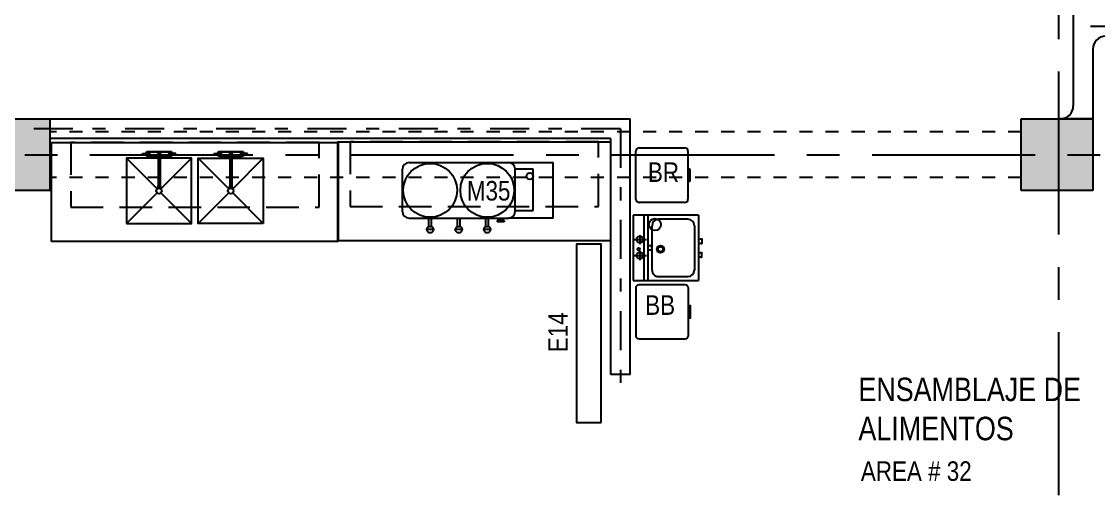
# Model space of a CAD drawing. Extents: x -28 to 149, y -33 to 76.
# Drawn here: x 32.04 to 40.31, y 27.67 to 31.3 of the extents above; entities that cross this region are included whole.
import ezdxf

# ---------------------------------------------------------------- set-up
doc = ezdxf.new("R2010")
doc.units = 0
for name, pattern in [('CENTER', [2, 1.25, -0.25, 0.25, -0.25]), ('DASHDOT', [1, 0.5, -0.25, 0, -0.25]), ('DASHDOT2', [12.7, 6.35, -3.175, 0, -3.175]), ('HIDDEN', [0.375, 0.25, -0.125]), ('STYLE_01', [0.15, 0.1, -0.05])]:
    doc.linetypes.add(name, pattern=pattern)
for name, color, linetype in [('arq-columnas', 5, 'Continuous'), ('arq-ejes', 1, 'DASHDOT2'), ('arq-ejes-principales', 1, 'CENTER'), ('arq-equipamiento', 1, 'Continuous'), ('arq-hatch', 252, 'Continuous'), ('arq-mobiliario', 1, 'Continuous'), ('arq-mobiliario sanitario', 1, 'Continuous'), ('arq-pared mamposteria', 4, 'Continuous'), ('arq-paredes-liv', 3, 'Continuous'), ('arq-proyección vigas', 251, 'STYLE_01'), ('arq-san', 1, 'Continuous'), ('arq-text-area', 3, 'Continuous'), ('arq-text-codigo', 1, 'Continuous'), ('arq-text-equipamiento', 2, 'Continuous')]:
    doc.layers.add(name, color=color, linetype=linetype)
doc.styles.add('dape 2', font='ARIALN.TTF', dxfattribs={"height": 2.5})

# ---------------------------------------------------------------- blocks, each defined once
blk = doc.blocks.new('BB')
for points in [[(0.1842, 0), (-0.1842, 0)], [(-0.21, -0.0258), (-0.21, -0.3742)], [(0.21, -0.3742), (0.21, -0.0258)], [(-0.1842, -0.4), (0.1842, -0.4)]]:
    blk.add_lwpolyline(points)
blk.add_lwpolyline([(0.0452, -0.4), (0.0452, -0.4171), (-0.0452, -0.4171), (-0.0452, -0.4)], close=True)
for centre, start, end in [((0.1842, -0.0258), 0, 90), ((-0.1842, -0.0258), 90, 180), ((-0.1842, -0.3742), 180, 270), ((0.1842, -0.3742), 270, 0)]:
    blk.add_arc(centre, 0.0258, start, end)
blk = doc.blocks.new('BR')
for p, q in [((-0.21, -0.3742), (-0.21, -0.0258)), ((-0.1842, 0), (0.1842, 0)), ((0.21, -0.0258), (0.21, -0.3742)), ((0.1842, -0.4), (-0.1842, -0.4)), ((-0.0452, -0.4), (-0.0452, -0.4171)), ((0.0452, -0.4), (-0.0452, -0.4)), ((0.0452, -0.4171), (0.0452, -0.4)), ((-0.0452, -0.4171), (0.0452, -0.4171))]:
    blk.add_line(p, q)
for centre, start, end in [((-0.1842, -0.0258), 90, 180), ((0.1842, -0.0258), 0, 90), ((-0.1842, -0.3742), 180, 270), ((0.1842, -0.3742), 270, 0)]:
    blk.add_arc(centre, 0.0258, start, end)
blk = doc.blocks.new('LAV.')
for p, q in [((-0.0206, 0.5), (0.4794, 0.5)), ((-0.0206, 0.5), (-0.0206, 0)), ((0.1656, 0.5), (0.1569, 0.5254)), ((0.1569, 0.5254), (0.1975, 0.5254)), ((0.1889, 0.5), (0.1975, 0.5254)), ((0.302, 0.5254), (0.2613, 0.5254)), ((0.27, 0.5), (0.2613, 0.5254)), ((0.2933, 0.5), (0.302, 0.5254)), ((0.4794, 0), (0.4794, 0.5)), ((0.0094, 0.42), (0.0094, 0.1943)), ((0.0594, 0.47), (0.3994, 0.47)), ((0.4494, 0.1943), (0.4494, 0.42)), ((0.4794, 0.1143), (-0.0206, 0.1143)), ((0.0374, 0.1224), (0.0374, 0.1143)), ((0.3994, 0.1443), (0.0594, 0.1443)), ((0.0628, 0.1224), (0.0628, 0.1143)), ((0.1658, 0), (0.1658, 0.1016)), ((0.2128, 0.1381), (0.2128, 0.1143)), ((0.2461, 0.1381), (0.2461, 0.1143)), ((0.2883, 0), (0.2883, 0.1016)), ((-0.0206, 0.081), (0.4794, 0.081)), ((0.1318, 0.0508), (0.1998, 0.0508)), ((0.2544, 0.0508), (0.3223, 0.0508)), ((-0.0206, 0), (0.4794, 0))]:
    blk.add_line(p, q)
for centre, radius in [((0.0501, 0.1667), 0.046), ((0.2397, 0.2097), 0.028), ((0.1658, 0.0508), 0.0254), ((0.2397, 0.0416), 0.0102), ((0.2883, 0.0508), 0.0254)]:
    blk.add_circle(centre, radius)
at = {"color": 251}
for radius in [0.0254, 0.0188]:
    blk.add_circle((0.2397, 0.2097), radius, dxfattribs=at)
for centre, radius, start, end in [((0.0594, 0.42), 0.05, 90, 180), ((0.3994, 0.42), 0.05, 0, 90), ((0.0594, 0.1943), 0.05, 180, 270), ((0.3994, 0.1943), 0.05, 270, 0), ((0.2294, 0.1195), 0.025, 48.2195, 131.7805)]:
    blk.add_arc(centre, radius, start, end)
blk = doc.blocks.new('PILE02')
for p, q in [((0, 0.76), (2.2, 0.76)), ((0, 0), (0, 0.76)), ((2.2, 0.76), (2.2, 0)), ((0.81, 0.3872), (0.575, 0.6223)), ((0.84, 0.3872), (1.075, 0.6223)), ((1.36, 0.3872), (1.125, 0.6223)), ((1.39, 0.3872), (1.625, 0.6223)), ((0.575, 0.1223), (0.81, 0.3573)), ((1.075, 0.1223), (0.84, 0.3573)), ((1.125, 0.1223), (1.36, 0.3573)), ((1.625, 0.1223), (1.39, 0.3573)), ((2.2, 0), (0, 0))]:
    blk.add_line(p, q)
at = {"extrusion": (2.03808e-18, -0.016642, 0.999862)}
for p, q in [((0.8175, 0.0882, -0.0042), (0.8175, 0.3422)), ((0.8308, 0.0882, -0.0042), (0.8308, 0.3422)), ((1.3674, 0.0882, -0.0042), (1.3674, 0.3422)), ((1.3806, 0.0882, -0.0042), (1.3806, 0.3422)), ((0.6972, 0.0909, -0.0042), (0.7325, 0.0909, -0.0042)), ((0.6972, 0.0909, -0.0042), (0.6972, 0.0856, -0.0043)), ((0.6972, 0.0856, -0.0043), (0.7325, 0.0856, -0.0043)), ((0.7395, 0.1007, -0.004), (0.7287, 0.0945, -0.0041)), ((0.7287, 0.0945, -0.0041), (0.7287, 0.0909, -0.0042)), ((0.7287, 0.0856, -0.0043), (0.7287, 0.082, -0.0043)), ((0.8175, 0.1068, -0.0039), (0.7395, 0.1068, -0.0039)), ((0.8175, 0.1041, -0.004), (0.7395, 0.1041, -0.004)), ((0.7503, 0.0945, -0.0041), (0.7395, 0.1007, -0.004)), ((0.7503, 0.082, -0.0043), (0.7503, 0.0945, -0.0041)), ((0.8175, 0.0983, -0.0041), (0.8117, 0.0882, -0.0042)), ((0.8117, 0.0882, -0.0042), (0.8179, 0.0775, -0.0044)), ((0.8304, 0.0775, -0.0044), (0.8366, 0.0882, -0.0042)), ((0.9088, 0.1068, -0.0039), (0.8308, 0.1068, -0.0039)), ((0.9088, 0.1041, -0.004), (0.8308, 0.1041, -0.004)), ((0.8366, 0.0882, -0.0042), (0.8308, 0.0983, -0.0041)), ((0.8981, 0.0945, -0.0041), (0.9088, 0.1007, -0.004)), ((0.8981, 0.082, -0.0043), (0.8981, 0.0945, -0.0041)), ((0.9088, 0.1007, -0.004), (0.9196, 0.0945, -0.0041)), ((0.9512, 0.0909, -0.0042), (0.9158, 0.0909, -0.0042)), ((0.9512, 0.0856, -0.0043), (0.9158, 0.0856, -0.0043)), ((0.9196, 0.0945, -0.0041), (0.9196, 0.0909, -0.0042)), ((0.9196, 0.0856, -0.0043), (0.9196, 0.082, -0.0043)), ((0.9512, 0.0909, -0.0042), (0.9512, 0.0856, -0.0043)), ((1.247, 0.0909, -0.0042), (1.247, 0.0856, -0.0043)), ((1.247, 0.0909, -0.0042), (1.2824, 0.0909, -0.0042)), ((1.247, 0.0856, -0.0043), (1.2824, 0.0856, -0.0043)), ((1.2893, 0.1007, -0.004), (1.2786, 0.0945, -0.0041)), ((1.2786, 0.0945, -0.0041), (1.2786, 0.0909, -0.0042)), ((1.2786, 0.0856, -0.0043), (1.2786, 0.082, -0.0043)), ((1.3674, 0.1068, -0.0039), (1.2893, 0.1068, -0.0039)), ((1.3674, 0.1041, -0.004), (1.2893, 0.1041, -0.004)), ((1.3001, 0.0945, -0.0041), (1.2893, 0.1007, -0.004)), ((1.3001, 0.082, -0.0043), (1.3001, 0.0945, -0.0041)), ((1.3674, 0.0983, -0.0041), (1.3616, 0.0882, -0.0042)), ((1.3616, 0.0882, -0.0042), (1.3678, 0.0775, -0.0044)), ((1.3802, 0.0775, -0.0044), (1.3864, 0.0882, -0.0042)), ((1.4587, 0.1068, -0.0039), (1.3806, 0.1068, -0.0039)), ((1.4587, 0.1041, -0.004), (1.3806, 0.1041, -0.004)), ((1.3864, 0.0882, -0.0042), (1.3806, 0.0983, -0.0041)), ((1.4479, 0.0945, -0.0041), (1.4587, 0.1007, -0.004)), ((1.4479, 0.082, -0.0043), (1.4479, 0.0945, -0.0041)), ((1.4587, 0.1007, -0.004), (1.4694, 0.0945, -0.0041)), ((1.501, 0.0909, -0.0042), (1.4656, 0.0909, -0.0042)), ((1.501, 0.0856, -0.0043), (1.4656, 0.0856, -0.0043)), ((1.4694, 0.0945, -0.0041), (1.4694, 0.0909, -0.0042)), ((1.4694, 0.0856, -0.0043), (1.4694, 0.082, -0.0043)), ((1.501, 0.0909, -0.0042), (1.501, 0.0856, -0.0043)), ((0.7287, 0.082, -0.0043), (0.7395, 0.0758, -0.0044)), ((0.7395, 0.0758, -0.0044), (0.7503, 0.082, -0.0043)), ((0.9088, 0.0724, -0.0045), (0.7395, 0.0724, -0.0045)), ((0.9088, 0.0697, -0.0045), (0.7395, 0.0697, -0.0045)), ((0.8179, 0.0775, -0.0044), (0.8304, 0.0775, -0.0044)), ((0.9088, 0.0758, -0.0044), (0.8981, 0.082, -0.0043)), ((0.9196, 0.082, -0.0043), (0.9088, 0.0758, -0.0044)), ((1.2786, 0.082, -0.0043), (1.2893, 0.0758, -0.0044)), ((1.2893, 0.0758, -0.0044), (1.3001, 0.082, -0.0043)), ((1.4587, 0.0724, -0.0045), (1.2893, 0.0724, -0.0045)), ((1.4587, 0.0697, -0.0045), (1.2893, 0.0697, -0.0045)), ((1.3678, 0.0775, -0.0044), (1.3802, 0.0775, -0.0044)), ((1.4587, 0.0758, -0.0044), (1.4479, 0.082, -0.0043)), ((1.4694, 0.082, -0.0043), (1.4587, 0.0758, -0.0044))]:
    blk.add_line(p, q, dxfattribs=at)
for points in [[(0.575, 0.6223), (1.075, 0.6223), (1.075, 0.1223), (0.575, 0.1223)], [(1.625, 0.6223), (1.125, 0.6223), (1.125, 0.1223), (1.625, 0.1223)]]:
    blk.add_lwpolyline(points, close=True)
for centre in [(0.825, 0.3723), (1.375, 0.3723)]:
    blk.add_circle(centre, 0.0212)
at = {"extrusion": (-5.89806e-17, 0.016642, -0.999862)}
for centre, major_axis, start_param, end_param in [((0.8242, 0.3422), (-0.00655, 0.00655, 0.00011), 4.722594, 9.414573), ((1.374, 0.3422), (-0.00655, 0.00655, 0.00011), 4.722594, 9.414573), ((0.7395, 0.0882, -0.0042), (-0.0131, 0.0131, 0.0002), 5.64114, 7.068583), ((0.7395, 0.0882, -0.0042), (-0.0131, 0.0131, 0.0002), 3.926991, 5.354434), ((0.9088, 0.0882, -0.0042), (-0.0112, 0.0112, 0.0002), 0.785398, 2.188739), ((0.9088, 0.0882, -0.0042), (-0.0131, 0.0131, 0.0002), 2.499547, 3.926991), ((1.2893, 0.0882, -0.0042), (-0.0131, 0.0131, 0.0002), 5.64114, 7.068583), ((1.2893, 0.0882, -0.0042), (-0.0131, 0.0131, 0.0002), 3.926991, 5.354434), ((1.4587, 0.0882, -0.0042), (-0.0112, 0.0112, 0.0002), 0.785398, 2.188739), ((1.4587, 0.0882, -0.0042), (-0.0131, 0.0131, 0.0002), 2.499547, 3.926991)]:
    blk.add_ellipse(centre, major_axis=major_axis, ratio=1, start_param=start_param, end_param=end_param, dxfattribs=at)
at = {"extrusion": (-6.93889e-17, 0.016642, -0.999862)}
for centre in [(0.8242, 0.3422), (1.374, 0.3422)]:
    blk.add_ellipse(centre, major_axis=(-0.00468, 0.00468, 0.00008), ratio=1, start_param=5.497787, end_param=8.63938, dxfattribs=at)
at = {"extrusion": (-8.32667e-17, 0.016642, -0.999862)}
for centre in [(0.7395, 0.0882, -0.0042), (1.2893, 0.0882, -0.0042)]:
    blk.add_ellipse(centre, major_axis=(-0.0112, 0.0112, 0.0002), ratio=1, start_param=5.665243, end_param=7.068583, dxfattribs=at)
at = {"extrusion": (-6.59195e-17, 0.016642, -0.999862)}
for centre in [(0.7395, 0.0882, -0.0042), (1.2893, 0.0882, -0.0042)]:
    blk.add_ellipse(centre, major_axis=(-0.0112, 0.0112, 0.0002), ratio=1, start_param=3.926991, end_param=5.330332, dxfattribs=at)
at = {"extrusion": (-6.07153e-17, 0.016642, -0.999862)}
for centre in [(0.7395, 0.0882, -0.0042), (1.2893, 0.0882, -0.0042)]:
    blk.add_ellipse(centre, major_axis=(-0.00526, 0.00526, 0.00009), ratio=1, start_param=5.861296, end_param=11.417464, dxfattribs=at)
at = {"extrusion": (3.81639e-17, 0.016642, -0.999862)}
for centre in [(0.8242, 0.0882, -0.0042), (1.374, 0.0882, -0.0042)]:
    blk.add_ellipse(centre, major_axis=(-0.00468, 0.00468, 0.00008), ratio=1, start_param=2.356194, end_param=5.497787, dxfattribs=at)
at = {"extrusion": (-6.76542e-17, 0.016642, -0.999862)}
blk.add_ellipse((0.9088, 0.0882, -0.0042), major_axis=(-0.00526, 0.00526, 0.00009), ratio=1, start_param=2.719703, end_param=8.275871, dxfattribs=at)
at = {"extrusion": (-5.72459e-17, 0.016642, -0.999862)}
for centre in [(0.9088, 0.0882, -0.0042), (1.4587, 0.0882, -0.0042)]:
    blk.add_ellipse(centre, major_axis=(-0.0131, 0.0131, 0.0002), ratio=1, start_param=0.785398, end_param=2.212842, dxfattribs=at)
at = {"extrusion": (-6.41848e-17, 0.016642, -0.999862)}
for centre, major_axis, start_param, end_param in [((0.9088, 0.0882, -0.0042), (-0.0112, 0.0112, 0.0002), 2.52365, 3.926991), ((1.4587, 0.0882, -0.0042), (-0.00526, 0.00526, 0.00009), 2.719703, 8.275871), ((1.4587, 0.0882, -0.0042), (-0.0112, 0.0112, 0.0002), 2.52365, 3.926991)]:
    blk.add_ellipse(centre, major_axis=major_axis, ratio=1, start_param=start_param, end_param=end_param, dxfattribs=at)
blk = doc.blocks.new('M35')
for p, q in [((0.0508, 0.2128), (0.8128, 0.2128)), ((0.8128, 0.2128), (1.1559, 0.2128)), ((1.1559, -0.2128), (1.1559, 0.2128)), ((0, -0.162), (0, 0.162)), ((0.8636, -0.162), (0.8636, 0.162)), ((1.0033, 0.162), (0.8636, 0.162)), ((0.9843, 0.162), (0.8827, 0.162)), ((1.0033, -0.1557), (1.0033, 0.162)), ((0.8636, -0.1557), (1.0033, -0.1557)), ((0.0508, -0.2128), (0.8128, -0.2128)), ((0.2024, -0.2785), (0.2024, -0.2128)), ((0.223, -0.2785), (0.223, -0.2128)), ((0.4215, -0.2785), (0.4215, -0.2128)), ((0.4421, -0.2785), (0.4421, -0.2128)), ((0.6406, -0.2785), (0.6406, -0.2128)), ((0.6612, -0.2785), (0.6612, -0.2128)), ((0.7255, -0.2303), (0.7255, -0.2406)), ((0.7795, -0.2303), (0.7255, -0.2303)), ((0.7795, -0.2406), (0.7255, -0.2406)), ((0.7453, -0.2128), (0.7453, -0.2303)), ((0.7596, -0.2128), (0.7596, -0.2303)), ((0.7795, -0.2303), (0.7795, -0.2406)), ((1.1559, -0.2128), (0.8128, -0.2128)), ((0.2381, -0.3017), (0.1873, -0.3017)), ((0.4572, -0.3017), (0.4064, -0.3017)), ((0.6763, -0.3017), (0.6255, -0.3017))]:
    blk.add_line(p, q)
for centre, radius in [((0.2127, 0), 0.2064), ((0.6509, 0), 0.2064), ((0.9779, 0.108), 0.0254), ((0.2127, -0.3017), 0.0254), ((0.4318, -0.3017), 0.0254), ((0.6509, -0.3017), 0.0254)]:
    blk.add_circle(centre, radius)
for centre, start, end in [((0.0508, 0.162), 90, 180), ((0.8128, 0.162), 0, 90), ((0.0508, -0.162), 180, 270), ((0.8128, -0.162), 270, 0)]:
    blk.add_arc(centre, 0.0508, start, end)
blk = doc.blocks.new('E14')
blk.add_lwpolyline([(0, 0), (1.37, 0), (1.37, 0.19), (0, 0.19)], close=True)

msp = doc.modelspace()

# ---------------------------------------------------------------- hatches: boundary and pattern name
at = {"layer": 'arq-hatch'}
h = msp.add_hatch(dxfattribs=at)
h.set_pattern_fill('LINE', color=8, scale=0.02, angle=45, style=0)
h.set_pattern_definition([(45, (56.22398, 4.97406), (-0.04490128, 0.04490128), [])])
h.paths.add_polyline_path([(56.306, 6.62), (56.176, 6.67), (56.176, 4.4481), (56.306, 4.4966)])
h.paths.add_polyline_path([(56.3053, 4.0878), (56.176, 4.1375), (56.176, 3.9938), (56.0849, 3.9938), (56.1349, 3.8639), (56.3049, 3.8639)])
h.paths.add_polyline_path([(55.7735, 3.9938), (53.9322, 3.9938), (53.9322, 3.8638), (54.1448, 3.8638), (55.1734, 3.8638), (55.7249, 3.8638)])
h.paths.add_polyline_path([(53.9322, 3.9938), (53.8322, 3.9938), (53.8322, 3.8638), (53.9322, 3.8638)])
h.paths.add_polyline_path([(53.8322, 3.9938), (53.5432, 3.9938), (53.5932, 3.8638), (53.8322, 3.8638)])
h.paths.add_polyline_path([(-0.1776, 4.5303), (-0.3076, 4.4803), (-0.3076, 4.2812), (-0.1776, 4.2812)])
h.paths.add_polyline_path([(-0.1776, 4.2812), (-0.3076, 4.2812), (-0.3076, 4.1562), (-0.1776, 4.1562)])
h.paths.add_polyline_path([(0, 4.0803), (-0.1776, 4.0803), (-0.1776, 4.1562), (-0.3076, 4.1562), (-0.3076, 3.9503), (0, 3.9503)])
h.paths.add_polyline_path([(0.2724, 4.0803), (0, 4.0803), (0, 3.9503), (0.2224, 3.9503)])
h.paths.add_polyline_path([(10.3138, 5.6199), (8.2571, 5.6238), (8.2772, 5.57), (8.7716, 5.57), (9.8002, 5.57), (10.2946, 5.57)])
h.paths.add_polyline_path([(10.3446, 5.7), (8.2287, 5.7), (8.2571, 5.6238), (10.3138, 5.6199)])
h.paths.add_polyline_path([(12.7719, 5.7), (10.656, 5.7), (10.6862, 5.6192), (12.7393, 5.6153)])
h.paths.add_polyline_path([(12.7393, 5.6153), (10.6862, 5.6192), (10.7046, 5.57), (11.199, 5.57), (12.2275, 5.57), (12.2275, 5.5701), (12.7219, 5.5701)])
h.paths.add_polyline_path([(13.1, 5.7), (13.0833, 5.7), (13.1, 5.6552)])
h.paths.add_polyline_path([(56.306, 8.6376), (56.1754, 8.6878), (56.1754, 8.1159), (56.1754, 8.0999), (56.1754, 8.05), (56.306, 8.05)])
h.paths.add_polyline_path([(56.306, 8.05), (56.1754, 8.05), (56.1754, 7.2312), (56, 7.2312), (56.175, 7.2256), (56, 7.22), (56.175, 7.22), (56.175, 6.981), (56.306, 7.03)])
h.paths.add_polyline_path([(49.6461, 35.08), (48.5573, 35.08), (48.5087, 34.95), (49.6461, 34.95)])
h.paths.add_polyline_path([(50.5797, 35.08), (49.6461, 35.08), (49.6461, 34.95), (50.6297, 34.95)])
h.paths.add_polyline_path([(51.0789, 35.08), (50.9883, 35.08), (50.9397, 34.95), (51.0789, 34.95)])
h.paths.add_polyline_path([(51.2289, 35.08), (51.0789, 35.08), (51.0789, 34.95), (51.2289, 34.95)])
h.paths.add_polyline_path([(53.0056, 35.08), (51.2289, 35.08), (51.2289, 34.95), (53.0556, 34.95)])
h.paths.add_polyline_path([(20.5106, 35.08), (20, 35.08), (20, 34.9502), (20.5106, 34.9502)])
h.paths.add_polyline_path([(20, 35.08), (19.482, 35.08), (19.482, 34.9502), (20, 34.9502)])
h.paths.add_polyline_path([(42.086, 35.08), (41.0575, 35.08), (41.0575, 34.95), (42.086, 34.95)])
h.paths.add_polyline_path([(41.0575, 35.08), (40.563, 35.08), (40.513, 34.95), (41.0575, 34.95)])
h.paths.add_polyline_path([(42.5804, 35.08), (42.086, 35.08), (42.086, 34.95), (42.629, 34.95)])
edge = h.paths.add_edge_path()
edge.add_line((34.5796, 35.08), (34.4, 35.08))
edge.add_arc((34.4, 34.98), 0.1, 90, 179.99998)
edge.add_line((34.3, 34.98), (34.3, 34.95))
edge.add_line((34.3, 34.95), (34.6282, 34.95))
edge.add_line((34.6282, 34.95), (34.5796, 35.08))
h.paths.add_polyline_path([(37.0056, 35.08), (34.9882, 35.08), (34.9382, 34.95), (37.0541, 34.95)])
h.paths.add_polyline_path([(39.4373, 35.08), (37.4141, 35.08), (37.3641, 34.95), (39.4858, 34.95)])
h.paths.add_polyline_path([(18.573, 35.0802), (17.3999, 35.0802), (17.3999, 34.9502), (18.6216, 34.9502)])
h.paths.add_polyline_path([(19.482, 35.08), (18.9876, 35.08), (18.9391, 34.9502), (19.482, 34.9502)])
h.paths.add_polyline_path([(20.9731, 35.08), (20.5106, 35.08), (20.5106, 34.9502), (20.9731, 34.9502)])
h.paths.add_polyline_path([(8.5108, 34.95), (8.5594, 35.08), (10.5792, 35.08), (10.6292, 34.95)])
edge = h.paths.add_edge_path()
edge.add_line((10.9417, 34.95), (10.9903, 35.08))
edge.add_line((10.9903, 35.08), (13.0077, 35.08))
edge.add_line((13.0077, 35.08), (13.0327, 35.015))
edge.add_line((13.0327, 35.015), (13.0577, 34.95))
edge.add_line((13.0577, 34.95), (10.9417, 34.95))

# ---------------------------------------------------------------- linework, layer by layer
at = {"layer": 'arq-columnas'}
for p, q in [((39.7122, 30.55), (40.2622, 30.55)), ((39.7122, 30), (39.7122, 30.55)), ((40.2622, 30.55), (40.2622, 30)), ((40.2622, 30), (39.7122, 30))]:
    msp.add_line(p, q, dxfattribs=at)
msp.add_lwpolyline([(31.7122, 30.55), (32.2622, 30.55), (32.2622, 30), (31.7122, 30)], close=True, dxfattribs=at)
at = {"layer": 'arq-ejes', "linetype": 'DASHDOT', "ltscale": 0.6}
for p, q in [((53.1443, 31.26), (40.1122, 31.26)), ((36.6378, 30.4752), (24.2622, 30.4752)), ((36.6378, 30.4752), (36.6378, 28.3961))]:
    msp.add_line(p, q, dxfattribs=at)
at = {"layer": 'arq-ejes-principales'}
for p, q in [((40, 36.9128), (40, -2.6791)), ((-5.4309, 30.275), (59.9297, 30.275))]:
    msp.add_line(p, q, dxfattribs=at)
at = {"layer": 'arq-hatch'}
for points in [[(31.7122, 30.55), (32.2622, 30.55), (31.7122, 30), (32.2622, 30)], [(39.7122, 30.55), (40.2622, 30.55), (39.7122, 30), (40.2622, 30)]]:
    msp.add_solid(points, dxfattribs=at)
at = {"layer": 'arq-mobiliario', "linetype": 'HIDDEN'}
for points in [[(32.4214, 29.8737), (34.3264, 29.8737), (34.3264, 30.3699), (32.4214, 30.3699)], [(34.564, 29.879), (36.469, 29.879), (36.469, 30.3752), (34.564, 30.3752)]]:
    msp.add_lwpolyline(points, close=True, dxfattribs=at)
at = {"layer": 'arq-mobiliario'}
msp.add_lwpolyline([(36.5628, 29.6152), (34.4703, 29.6152), (34.4703, 30.3752), (36.5628, 30.3752)], close=True, dxfattribs=at)
at = {"layer": 'arq-pared mamposteria'}
for p, q in [((40.1122, 31.65), (40.1122, 30.65)), ((40.2622, 31.085), (40.2622, 30.55)), ((40.2622, 30.55), (40.0122, 30.55))]:
    msp.add_line(p, q, dxfattribs=at)
for centre, start, end in [((40.3622, 31.085), 90, 180), ((40.0122, 30.65), 270, 360)]:
    msp.add_arc(centre, 0.1, start, end, dxfattribs=at)
at = {"layer": 'arq-paredes-liv'}
for p, q in [((32.2622, 30.5502), (36.5628, 30.5502)), ((32.2622, 30.5502), (32.2622, 30.4002)), ((36.5628, 30.5502), (36.7128, 30.5502)), ((36.5628, 30.4002), (32.2622, 30.4002)), ((36.5628, 30.4002), (36.5628, 28.591))]:
    msp.add_line(p, q, dxfattribs=at)
msp.add_lwpolyline([(36.5628, 28.591), (36.7128, 28.591), (36.7128, 30.5502)], dxfattribs=at)
at = {"layer": 'arq-proyección vigas', "linetype": 'STYLE_01'}
for p, q in [((39.7122, 30.45), (32.2622, 30.45)), ((39.7122, 30.1), (32.2622, 30.1))]:
    msp.add_line(p, q, dxfattribs=at)

# ---------------------------------------------------------------- block references
at = {"layer": 'arq-equipamiento', "rotation": 90}
for name, p in [('BR', (36.7566, 30.1181)), ('E14', (36.4909, 28.2196))]:
    msp.add_blockref(name, p, dxfattribs=at)
at = {"layer": 'arq-equipamiento'}
msp.add_blockref('M35', (34.966, 30.002), dxfattribs=at)
at = {"layer": 'arq-equipamiento', "xscale": -1, "rotation": 90}
msp.add_blockref('BB', (36.758, 29.0691), dxfattribs=at)
at = {"layer": 'arq-mobiliario sanitario', "rotation": 180}
msp.add_blockref('PILE02', (34.4739, 30.3699), dxfattribs=at)
at = {"layer": 'arq-san', "rotation": 270}
msp.add_blockref('LAV.', (36.7363, 29.7896), dxfattribs=at)

# ---------------------------------------------------------------- texts
at = {"layer": 'arq-text-area', "insert": (38.4642, 28.5642), "char_height": 0.18, "width": 2.909108, "attachment_point": 1, "style": 'dape 2'}
msp.add_mtext('ENSAMBLAJE DE\\PALIMENTOS', dxfattribs=at)
at = {"layer": 'arq-text-codigo', "style": 'dape 2'}
msp.add_text('AREA # 32', height=0.15, dxfattribs=at).set_placement((38.4829, 27.772))
at = {"layer": 'arq-text-equipamiento', "char_height": 0.15, "width": 0.263578, "attachment_point": 1, "style": 'dape 2'}
for s, insert in [('BR', (36.8492, 30.2166)), ('BB', (36.8286, 29.1964))]:
    msp.add_mtext(s, dxfattribs=dict(at, insert=insert))
at = {"layer": 'arq-text-equipamiento', "color": 2, "insert": (35.4604, 30.0736), "char_height": 0.15, "width": 0.414052, "attachment_point": 1, "style": 'dape 2'}
msp.add_mtext('{\\C256;M35}', dxfattribs=at)
at = {"layer": 'arq-text-equipamiento', "insert": (36.0842, 28.76), "char_height": 0.15, "width": 0.323491, "attachment_point": 1, "rotation": 90, "style": 'dape 2'}
msp.add_mtext('E14', dxfattribs=at)

doc.saveas('drawing.dxf')
